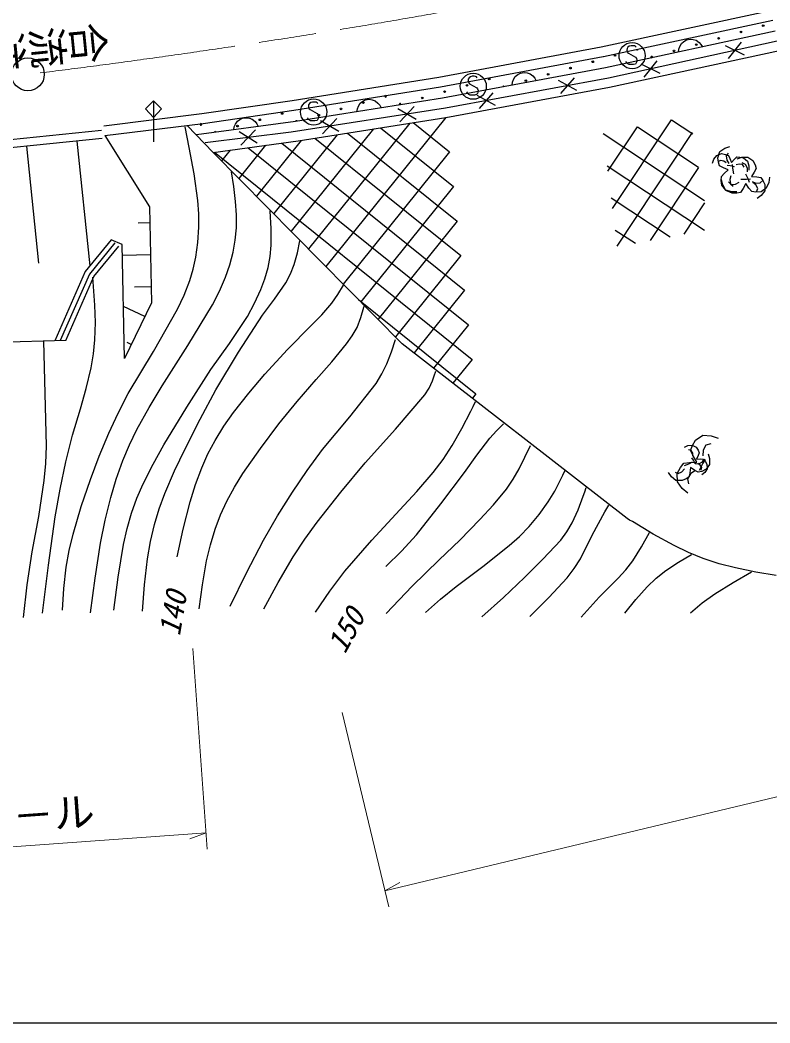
# Model space of a CAD drawing. Units: millimetres, scale not verified. Extents: x 40000 to 680000, y 20000 to 380000.
# Drawn here: x 371831 to 417575, y 205000 to 266198 of the extents above; entities that cross this region are included whole.
import ezdxf
from ezdxf.enums import TextEntityAlignment as Align

# ---------------------------------------------------------------- set-up
doc = ezdxf.new("R2010")
doc.units = ezdxf.units.MM
doc.header["$LTSCALE"] = 1000
doc.linetypes.add('CHAIN', pattern=[18.5, 12, -1.5, 3.5, -1.5])
for name, color, linetype, lineweight in [('M-BGD', 7, 'Continuous', 25), ('M-BMK', 2, 'CHAIN', 13), ('M-BMK-SRVR', 3, 'Continuous', 25), ('M-STR-HTXT', 7, 'Continuous', 13), ('M-STR-STRC', 7, 'Continuous', 25), ('M-TTL-BAND', 7, 'Continuous', 25)]:
    doc.layers.add(name, color=color, linetype=linetype, lineweight=lineweight)
doc.styles.add('@ＭＳ ゴシック', font='')
doc.styles.add('ＭＳ ゴシック', font='')
doc.styles.get('@ＭＳ ゴシック').set_extended_font_data('@MS Gothic')
doc.styles.get('ＭＳ ゴシック').set_extended_font_data('MS Gothic')

msp = doc.modelspace()

# ---------------------------------------------------------------- linework, layer by layer
at = {"layer": 'M-BGD'}
for p, q in [((407289, 264558), (417610, 266783)), ((407416, 263971), (417742, 266198)), ((417896, 265515), (407553, 263285)), ((412479, 264988), (412706, 265037)), ((412706, 265037), (412890, 265022)), ((412890, 265022), (413070, 264969)), ((397383, 262722), (407289, 264558)), ((418018, 264914), (407722, 262654)), ((408856, 264457), (408852, 264365)), ((408908, 264545), (408856, 264457)), ((408996, 264605), (408908, 264545)), ((409100, 264633), (408996, 264605)), ((409224, 264633), (409100, 264633)), ((409308, 264617), (409224, 264633)), ((409368, 264589), (409308, 264617)), ((409412, 264541), (409368, 264589)), ((411992, 264242), (412014, 264423)), ((412014, 264423), (412071, 264585)), ((412071, 264585), (412176, 264776)), ((412176, 264776), (412318, 264899)), ((412318, 264899), (412479, 264988)), ((413070, 264969), (413248, 264839)), ((413248, 264839), (413367, 264715)), ((413367, 264715), (413458, 264558)), ((416019, 264063), (414870, 264635)), ((415042, 263848), (415846, 264849)), ((397484, 262131), (407399, 263968)), ((407789, 262108), (418161, 264345)), ((408852, 264365), (408856, 264305)), ((408856, 264305), (408888, 264225)), ((408888, 264225), (408944, 264181)), ((408944, 264181), (409380, 263929)), ((409380, 263929), (409428, 263857)), ((409428, 263857), (409460, 263757)), ((407553, 263285), (397603, 261441)), ((408840, 263585), (408784, 263677)), ((408904, 263525), (408840, 263585)), ((408980, 263489), (408904, 263525)), ((409060, 263477), (408980, 263489)), ((409244, 263477), (409060, 263477)), ((409368, 263513), (409244, 263477)), ((409424, 263585), (409368, 263513)), ((409452, 263661), (409424, 263585)), ((409460, 263757), (409452, 263661)), ((410871, 262933), (409722, 263505)), ((409894, 262718), (410698, 263719)), ((388437, 261297), (397383, 262722)), ((407722, 262654), (397793, 260822)), ((399167, 262592), (399163, 262500)), ((399219, 262680), (399167, 262592)), ((399307, 262740), (399219, 262680)), ((399411, 262768), (399307, 262740)), ((399535, 262768), (399411, 262768)), ((399619, 262752), (399535, 262768)), ((399679, 262724), (399619, 262752)), ((399723, 262676), (399679, 262724)), ((401868, 262407), (401930, 262567)), ((401930, 262567), (402040, 262755)), ((402040, 262755), (402186, 262874)), ((402186, 262874), (402350, 262957)), ((402350, 262957), (402579, 263000)), ((402579, 263000), (402761, 262980)), ((402761, 262980), (402940, 262922)), ((402940, 262922), (403114, 262786)), ((403114, 262786), (403229, 262659)), ((403229, 262659), (403316, 262499)), ((404821, 261709), (405659, 262682)), ((388527, 260704), (397484, 262131)), ((397807, 260258), (407789, 262108)), ((399163, 262500), (399167, 262440)), ((399167, 262440), (399199, 262360)), ((399199, 262360), (399255, 262316)), ((399255, 262316), (399691, 262064)), ((399691, 262064), (399739, 261992)), ((399739, 261992), (399771, 261892)), ((401841, 262226), (401868, 262407)), ((405805, 261891), (404675, 262501)), ((397603, 261441), (388629, 260011)), ((392737, 261247), (392903, 261326)), ((392903, 261326), (393133, 261363)), ((393133, 261363), (393315, 261339)), ((393315, 261339), (393492, 261276)), ((399151, 261720), (399095, 261812)), ((399215, 261660), (399151, 261720)), ((399291, 261624), (399215, 261660)), ((399371, 261612), (399291, 261624)), ((399555, 261612), (399371, 261612)), ((399679, 261648), (399555, 261612)), ((399735, 261720), (399679, 261648)), ((400840, 260975), (399711, 261585)), ((399763, 261796), (399735, 261720)), ((399771, 261892), (399763, 261796)), ((399857, 260793), (400694, 261766)), ((379974, 261260), (379492, 260773)), ((379492, 260773), (379974, 260260)), ((380455, 260773), (379974, 261260)), ((379974, 261260), (379974, 258760)), ((379974, 260260), (380455, 260773)), ((382918, 260490), (388437, 261297)), ((397793, 260822), (388365, 259354)), ((389434, 261021), (389430, 260929)), ((389430, 260929), (389434, 260869)), ((389486, 261109), (389434, 261021)), ((389434, 260869), (389466, 260789)), ((389466, 260789), (389522, 260745)), ((389574, 261169), (389486, 261109)), ((389522, 260745), (389958, 260493)), ((389678, 261197), (389574, 261169)), ((389802, 261197), (389678, 261197)), ((389886, 261181), (389802, 261197)), ((389946, 261153), (389886, 261181)), ((389990, 261105), (389946, 261153)), ((392376, 260608), (392408, 260788)), ((392408, 260788), (392474, 260946)), ((392474, 260946), (392588, 261132)), ((392588, 261132), (392737, 261247)), ((393492, 261276), (393662, 261136)), ((393662, 261136), (393774, 261005)), ((393774, 261005), (393857, 260844)), ((395992, 260134), (394880, 260776)), ((395004, 259980), (395868, 260929)), ((376937, 259743), (382918, 260490)), ((376937, 259743), (382918, 260490)), ((382999, 259896), (388527, 260704)), ((385089, 260021), (385241, 260132)), ((385241, 260132), (385408, 260208)), ((385408, 260208), (385639, 260239)), ((385639, 260239), (385821, 260211)), ((385821, 260211), (385996, 260143)), ((385996, 260143), (386163, 260000)), ((388804, 258824), (397807, 260258)), ((389418, 260149), (389362, 260241)), ((389482, 260089), (389418, 260149)), ((390002, 260149), (389946, 260077)), ((389958, 260493), (390006, 260421)), ((390030, 260225), (390002, 260149)), ((390006, 260421), (390038, 260321)), ((390038, 260321), (390030, 260225)), ((390290, 259247), (391154, 260196)), ((397807, 260258), (390488, 251161)), ((407980, 254693), (411566, 260115)), ((411566, 260115), (412868, 259254)), ((377011, 259147), (382999, 259896)), ((382021, 259058), (381899, 259685)), ((383614, 258123), (382029, 259774)), ((388629, 260011), (382586, 259195)), ((384864, 259502), (384901, 259681)), ((384901, 259681), (384970, 259838)), ((384970, 259838), (385089, 260021)), ((385299, 258572), (386193, 259493)), ((386163, 260000), (386272, 259867)), ((386272, 259867), (386351, 259703)), ((393391, 259555), (388366, 253310)), ((395599, 259906), (389427, 252235)), ((389558, 260053), (389482, 260089)), ((389638, 260041), (389558, 260053)), ((389822, 260041), (389638, 260041)), ((389946, 260077), (389822, 260041)), ((391278, 259400), (390166, 260042)), ((393812, 259622), (398264, 256040)), ((395810, 259940), (398036, 258149)), ((407695, 256980), (409488, 259691)), ((409488, 259691), (413227, 257218)), ((364489, 258209), (376791, 259473)), ((376842, 258976), (364534, 257711)), ((377011, 259147), (379729, 254803)), ((382142, 258430), (382021, 259058)), ((388365, 259354), (383127, 258711)), ((386291, 258694), (385200, 259371)), ((391183, 259203), (387306, 254384)), ((389817, 258985), (398721, 251822)), ((391815, 259304), (398492, 253931)), ((407409, 259268), (413586, 255182)), ((408265, 252405), (412853, 259340)), ((372226, 258502), (372959, 251370)), ((375303, 258818), (376086, 251200)), ((382442, 256808), (382142, 258430)), ((383614, 258123), (388804, 258824)), ((384651, 258263), (384123, 257607)), ((386811, 258555), (385184, 256533)), ((385746, 258411), (399178, 247604)), ((388974, 258851), (386245, 255458)), ((387795, 258688), (398949, 249713)), ((414514, 258178), (414829, 258390)), ((414829, 258390), (415134, 258487)), ((395143, 246446), (383614, 258123)), ((383697, 258134), (399406, 245495)), ((398036, 258149), (391549, 250086)), ((414074, 257465), (414161, 257706)), ((414161, 257706), (414343, 257940)), ((414343, 257940), (414627, 258046)), ((414388, 257796), (414514, 258178)), ((414431, 257518), (414388, 257796)), ((414627, 258046), (414864, 258000)), ((414864, 258000), (415044, 257925)), ((415033, 258080), (414897, 257903)), ((414897, 257903), (414936, 257653)), ((414936, 257653), (415074, 257447)), ((415044, 257925), (415135, 257742)), ((415135, 257742), (415226, 257501)), ((415226, 257501), (415401, 257696)), ((415401, 257696), (415560, 257843)), ((415560, 257843), (415741, 257831)), ((415576, 257734), (415869, 257829)), ((415741, 257831), (415962, 257789)), ((415869, 257829), (416226, 257826)), ((415962, 257789), (416216, 257591)), ((416226, 257826), (416535, 257633)), ((407654, 257307), (413592, 253379)), ((410291, 252749), (413231, 257193)), ((414558, 257630), (414398, 257540)), ((414493, 257300), (414431, 257518)), ((414733, 257174), (414493, 257300)), ((414762, 257590), (414558, 257630)), ((415036, 257050), (414733, 257174)), ((414912, 257476), (414762, 257590)), ((414791, 256842), (415036, 257050)), ((415147, 257299), (414963, 257328)), ((415263, 257277), (415147, 257299)), ((415409, 257237), (415263, 257277)), ((415270, 257378), (415285, 257188)), ((415285, 257188), (415308, 257043)), ((415308, 257043), (415350, 256815)), ((415707, 257414), (415514, 257366)), ((415905, 257376), (415707, 257414)), ((416087, 257393), (415884, 257481)), ((416002, 257226), (415905, 257376)), ((416199, 257169), (416087, 257393)), ((416200, 256942), (416199, 257169)), ((416216, 257591), (416291, 257296)), ((416291, 257296), (416281, 257040)), ((416535, 257633), (416665, 257372)), ((416726, 257146), (416617, 256925)), ((416665, 257372), (416726, 257146)), ((382681, 255188), (382442, 256808)), ((384866, 256033), (384720, 256936)), ((414602, 256415), (414614, 256658)), ((414614, 256658), (414791, 256842)), ((414697, 256146), (414629, 256472)), ((415198, 256692), (415127, 256468)), ((415127, 256468), (415166, 256211)), ((415791, 256493), (415989, 256489)), ((415989, 256489), (416142, 256496)), ((416203, 256588), (416097, 256785)), ((416142, 256496), (416383, 256515)), ((416267, 256461), (416203, 256588)), ((416336, 256292), (416267, 256461)), ((416617, 256925), (416454, 256661)), ((416454, 256661), (416769, 256637)), ((416769, 256637), (417026, 256592)), ((416988, 256260), (417163, 256423)), ((417026, 256592), (417147, 256411)), ((417548, 256617), (417513, 256287)), ((384981, 255124), (384866, 256033)), ((398264, 256040), (392610, 249012)), ((414648, 256116), (414602, 256415)), ((414892, 255827), (414648, 256116)), ((414882, 255797), (414697, 256146)), ((415244, 255711), (414892, 255827)), ((415039, 256324), (415208, 256164)), ((415166, 256211), (415339, 256060)), ((415208, 256164), (415471, 256177)), ((415471, 256177), (415699, 256299)), ((415945, 255916), (415788, 255681)), ((416105, 256216), (415945, 255916)), ((416294, 255941), (416105, 256216)), ((416465, 255737), (416294, 255941)), ((416494, 256345), (416718, 256247)), ((416724, 256138), (416536, 256286)), ((416718, 256247), (416988, 256260)), ((416833, 255920), (416724, 256138)), ((416761, 255718), (416833, 255920)), ((417355, 255935), (417030, 255714)), ((417147, 256411), (417268, 256169)), ((417268, 256169), (417266, 255782)), ((417513, 256287), (417355, 255935)), ((407898, 255347), (411482, 252976)), ((415264, 255626), (414882, 255797)), ((415564, 255711), (415244, 255711)), ((415556, 255640), (415264, 255626)), ((415788, 255681), (415556, 255640)), ((416716, 255698), (416465, 255737)), ((417030, 255714), (416716, 255698)), ((417039, 255494), (416788, 255315)), ((417266, 255782), (417039, 255494)), ((379729, 254803), (379855, 248951)), ((382741, 254373), (382681, 255188)), ((385036, 254315), (384981, 255124)), ((412350, 253142), (413609, 255047)), ((382740, 253558), (382741, 254373)), ((385029, 253516), (385036, 254315)), ((387083, 254546), (387083, 254556)), ((387084, 254536), (387083, 254546)), ((387144, 253488), (387084, 254536)), ((379750, 253828), (379039, 253813)), ((382673, 252633), (382740, 253558)), ((384958, 252771), (385029, 253516)), ((387143, 252452), (387144, 253488)), ((398492, 253931), (393670, 247938)), ((408143, 253387), (409373, 252574)), ((377382, 252786), (375807, 250858)), ((378068, 252499), (377382, 252786)), ((384829, 252044), (384958, 252771)), ((377614, 252596), (376065, 250700)), ((376323, 250541), (377847, 252407)), ((378203, 245542), (378068, 252499)), ((382548, 251724), (382673, 252633)), ((387081, 251768), (387143, 252452)), ((388745, 251993), (388891, 252736)), ((379792, 251877), (378081, 251840)), ((382392, 251004), (382548, 251724)), ((384628, 251270), (384829, 252044)), ((386959, 251092), (387081, 251768)), ((388549, 251273), (388745, 251993)), ((398721, 251822), (394731, 246863)), ((382179, 250298), (382392, 251004)), ((384369, 250514), (384628, 251270)), ((386771, 250411), (386959, 251092)), ((388325, 250707), (388549, 251273)), ((375807, 250858), (373950, 246632)), ((376065, 250700), (374282, 246643)), ((374614, 246653), (376323, 250541)), ((376335, 249653), (376268, 250507)), ((383996, 249653), (384369, 250514)), ((386524, 249747), (386771, 250411)), ((388050, 250173), (388325, 250707)), ((379834, 249927), (378805, 249904)), ((381838, 249414), (382179, 250298)), ((386139, 248914), (386524, 249747)), ((387354, 249165), (388050, 250173)), ((391220, 249448), (391557, 250012)), ((398949, 249713), (395868, 245883)), ((376389, 248800), (376335, 249653)), ((381441, 248551), (381838, 249414)), ((383573, 248826), (383996, 249653)), ((386614, 248199), (387354, 249165)), ((390857, 248915), (391220, 249448)), ((392484, 249140), (399635, 243386)), ((376423, 247740), (376389, 248800)), ((379442, 248099), (378141, 248729)), ((379855, 248951), (378203, 245542)), ((379962, 245968), (381441, 248551)), ((382066, 246334), (383573, 248826)), ((385701, 248109), (386139, 248914)), ((390241, 248211), (390857, 248915)), ((392616, 248040), (392794, 248676)), ((392794, 248676), (392799, 248695)), ((392799, 248695), (392807, 248724)), ((384604, 246469), (385701, 248109)), ((385161, 245925), (386614, 248199)), ((389577, 247546), (390241, 248211)), ((392387, 247439), (392616, 248040)), ((376396, 246687), (376423, 247740)), ((388143, 246089), (389577, 247546)), ((392094, 246923), (392387, 247439)), ((399178, 247604), (397052, 244962)), ((374614, 246653), (362728, 246263)), ((376313, 245831), (376396, 246687)), ((391754, 246444), (392094, 246923)), ((394495, 245960), (394743, 246712)), ((373372, 243406), (373288, 246597)), ((378616, 246394), (378356, 246520)), ((380505, 243871), (382066, 246334)), ((383463, 244869), (384604, 246469)), ((386759, 244599), (388143, 246089)), ((390849, 245336), (391754, 246444)), ((408856, 235790), (395143, 246446)), ((376170, 244980), (376313, 245831)), ((378434, 243417), (379962, 245968)), ((383767, 243631), (385161, 245925)), ((394211, 245224), (394495, 245960)), ((399406, 245495), (398237, 244042)), ((375872, 243718), (376170, 244980)), ((382005, 242586), (383463, 244869)), ((389899, 244268), (390849, 245336)), ((393908, 244608), (394211, 245224)), ((385780, 243440), (386759, 244599)), ((388729, 242929), (389899, 244268)), ((393555, 244028), (393908, 244608)), ((396780, 243741), (396990, 244189)), ((396990, 244189), (397098, 244479)), ((397098, 244479), (397202, 244781)), ((375516, 242473), (375872, 243718)), ((379703, 242555), (380505, 243871)), ((382812, 241848), (383767, 243631)), ((391938, 241995), (393555, 244028)), ((396517, 243321), (396780, 243741)), ((373436, 240211), (373372, 243406)), ((377806, 242216), (378434, 243417)), ((384845, 242241), (385780, 243440)), ((394724, 241232), (396517, 243321)), ((399635, 243386), (399422, 243121)), ((375039, 240861), (375516, 242473)), ((378958, 241218), (379703, 242555)), ((380598, 240272), (382005, 242586)), ((387607, 241553), (388729, 242929)), ((399329, 242331), (399473, 242626)), ((399473, 242626), (399620, 242931)), ((377237, 240996), (377806, 242216)), ((381909, 240034), (382812, 241848)), ((384259, 241407), (384845, 242241)), ((390273, 239999), (391938, 241995)), ((398786, 241267), (399329, 242331)), ((378498, 240275), (378958, 241218)), ((383724, 240542), (384259, 241407)), ((386491, 240055), (387607, 241553)), ((392886, 239183), (394724, 241232)), ((398189, 240227), (398786, 241267)), ((400490, 240681), (400893, 241123)), ((400893, 241123), (401314, 241563)), ((374624, 239249), (375039, 240861)), ((376650, 239595), (377237, 240996)), ((383293, 239721), (383724, 240542)), ((399688, 239653), (400490, 240681)), ((412846, 240227), (413031, 240562)), ((413031, 240562), (413484, 240869)), ((413484, 240869), (414000, 240835)), ((414000, 240835), (414409, 240686)), ((373403, 239144), (373436, 240211)), ((378097, 239316), (378498, 240275)), ((379943, 239104), (380598, 240272)), ((381253, 238683), (381909, 240034)), ((385423, 238521), (386491, 240055)), ((389339, 238714), (390273, 239999)), ((397631, 239385), (398189, 240227)), ((402630, 239524), (402967, 240235)), ((412360, 240144), (412571, 240234)), ((412571, 240234), (412836, 240258)), ((412764, 239927), (412607, 239978)), ((412731, 239941), (412846, 240227)), ((412885, 239605), (412731, 239941)), ((412863, 239769), (412764, 239927)), ((412836, 240258), (413079, 240136)), ((413079, 240136), (413194, 239953)), ((413194, 239953), (413255, 239789)), ((413502, 239953), (413480, 239615)), ((413668, 240254), (413502, 239953)), ((413962, 240332), (413668, 240254)), ((376120, 238172), (376650, 239595)), ((377702, 238192), (378097, 239316)), ((382916, 238872), (383293, 239721)), ((397029, 238586), (397631, 239385)), ((398933, 238586), (399688, 239653)), ((402277, 238816), (402630, 239524)), ((412906, 239339), (412814, 239477)), ((412879, 239601), (412863, 239769)), ((413109, 239220), (412885, 239605)), ((412963, 239249), (412906, 239339)), ((413190, 239617), (413087, 239411)), ((413087, 239411), (413322, 239415)), ((413255, 239789), (413190, 239617)), ((413322, 239415), (413516, 239400)), ((413459, 239231), (413551, 239429)), ((413633, 239378), (413491, 239161)), ((413516, 239400), (413619, 239274)), ((413809, 239728), (413895, 239436)), ((413895, 239436), (413884, 239083)), ((373310, 238091), (373403, 239144)), ((374271, 237568), (374624, 239249)), ((379339, 237906), (379943, 239104)), ((380658, 237318), (381253, 238683)), ((382536, 237850), (382916, 238872)), ((388454, 237394), (389339, 238714)), ((391400, 237391), (392886, 239183)), ((401917, 238181), (402277, 238816)), ((404941, 238434), (405079, 238733)), ((411913, 238537), (412111, 238897)), ((412111, 238897), (412327, 239149)), ((412204, 238631), (412355, 238813)), ((412327, 239149), (412671, 239199)), ((412365, 239010), (412534, 239075)), ((412534, 239075), (412661, 239135)), ((412661, 239135), (412858, 239235)), ((412671, 239199), (413109, 239220)), ((412728, 238885), (412697, 238575)), ((412985, 238699), (412721, 238517)), ((412984, 238718), (412728, 238885)), ((413026, 239129), (412963, 239249)), ((413200, 238605), (412984, 238718)), ((413011, 239130), (413236, 239125)), ((413324, 239042), (413175, 239138)), ((413236, 239125), (413459, 239231)), ((413394, 238986), (413250, 238705)), ((413421, 238888), (413324, 239042)), ((413381, 238733), (413421, 238888)), ((413491, 239161), (413394, 238986)), ((413685, 238783), (413425, 238660)), ((413751, 238816), (413603, 238587)), ((413619, 239274), (413726, 239103)), ((413884, 239083), (413685, 238783)), ((413726, 239103), (413751, 238816)), ((372970, 235908), (373310, 238091)), ((375565, 236511), (376120, 238172)), ((377367, 237059), (377702, 238192)), ((384905, 237693), (385423, 238521)), ((396033, 237429), (397029, 238586)), ((397500, 236668), (398933, 238586)), ((401507, 237581), (401917, 238181)), ((404455, 237451), (404806, 238144)), ((404806, 238144), (404941, 238434)), ((411560, 238335), (411389, 238587)), ((411839, 238104), (411560, 238335)), ((411788, 238605), (411986, 238528)), ((412222, 238092), (411839, 238104)), ((411935, 238022), (411913, 238537)), ((411986, 238528), (412204, 238631)), ((412464, 238206), (412222, 238092)), ((412646, 238322), (412464, 238206)), ((412721, 238517), (412550, 238207)), ((412550, 238207), (412610, 237901)), ((412697, 238575), (412646, 238322)), ((413425, 238660), (413200, 238605)), ((413603, 238587), (413430, 238437)), ((373977, 235876), (374271, 237568)), ((378952, 237015), (379339, 237906)), ((382212, 236809), (382536, 237850)), ((384439, 236834), (384905, 237693)), ((400708, 236624), (401507, 237581)), ((404055, 236795), (404455, 237451)), ((406276, 237402), (406368, 237665)), ((412217, 237604), (411935, 238022)), ((412561, 237338), (412217, 237604)), ((377025, 235672), (377367, 237059)), ((378624, 236114), (378952, 237015)), ((380313, 236371), (380658, 237318)), ((387544, 235936), (388454, 237394)), ((389961, 235561), (391400, 237391)), ((394993, 236313), (396033, 237429)), ((405874, 236318), (406183, 237139)), ((406183, 237139), (406276, 237402)), ((375067, 234832), (375565, 236511)), ((380029, 235413), (380313, 236371)), ((381788, 235134), (382212, 236809)), ((384059, 235996), (384439, 236834)), ((393292, 234454), (394993, 236313)), ((396020, 234787), (397500, 236668)), ((399869, 235713), (400708, 236624)), ((403496, 236026), (404055, 236795)), ((405508, 235519), (405874, 236318)), ((407506, 236199), (407627, 236394)), ((407627, 236394), (407754, 236597)), ((372571, 233746), (372970, 235908)), ((373560, 232939), (373977, 235876)), ((376742, 234272), (377025, 235672)), ((378356, 235163), (378624, 236114)), ((383735, 235133), (384059, 235996)), ((386691, 234457), (387544, 235936)), ((398653, 234462), (399869, 235713)), ((402891, 235298), (403496, 236026)), ((406731, 234774), (407506, 236199)), ((409018, 235690), (408856, 235790)), ((409181, 235590), (409018, 235690)), ((378149, 234205), (378356, 235163)), ((379785, 234371), (380029, 235413)), ((381423, 233446), (381788, 235134)), ((383442, 234174), (383735, 235133)), ((389198, 234513), (389961, 235561)), ((402302, 234691), (402891, 235298)), ((405184, 234970), (405508, 235519)), ((410444, 234828), (409181, 235590)), ((374821, 233824), (375067, 234832)), ((385643, 232457), (386691, 234457)), ((388489, 233439), (389198, 234513)), ((391646, 232569), (393292, 234454)), ((395105, 233797), (396020, 234787)), ((397399, 233258), (398653, 234462)), ((401668, 234127), (402302, 234691)), ((403731, 233296), (404810, 234455)), ((404810, 234455), (405184, 234970)), ((406010, 233318), (406731, 234774)), ((409747, 234050), (410235, 234923)), ((411723, 234126), (410444, 234828)), ((374635, 232805), (374821, 233824)), ((376402, 232151), (376742, 234272)), ((377824, 232200), (378149, 234205)), ((379602, 233328), (379785, 234371)), ((383210, 233209), (383442, 234174)), ((394152, 232855), (395105, 233797)), ((400064, 232855), (401668, 234127)), ((409216, 233207), (409747, 234050)), ((412598, 233710), (411723, 234126)), ((372273, 231743), (372571, 233746)), ((379416, 231731), (379602, 233328)), ((382953, 231742), (383210, 233209)), ((387571, 231871), (388489, 233439)), ((395752, 231643), (397399, 233258)), ((402612, 232182), (403731, 233296)), ((405628, 232723), (406010, 233318)), ((408783, 232651), (409216, 233207)), ((411993, 233125), (412788, 233589)), ((413495, 233351), (412598, 233710)), ((414482, 233026), (413495, 233351)), ((373204, 230000), (373560, 232939)), ((374494, 231505), (374635, 232805)), ((390722, 231339), (391646, 232569)), ((398426, 231632), (400064, 232855)), ((405202, 232170), (405628, 232723)), ((408308, 232140), (408783, 232651)), ((410635, 232135), (411225, 232608)), ((411225, 232608), (411993, 233125)), ((415477, 232763), (414482, 233026)), ((416708, 232508), (415477, 232763)), ((376123, 230030), (376402, 232151)), ((377561, 230198), (377824, 232200)), ((384648, 230428), (385643, 232457)), ((401326, 230957), (402612, 232182)), ((404084, 230970), (405202, 232170)), ((407161, 230972), (408308, 232140)), ((410092, 231622), (410635, 232135)), ((415322, 231873), (416445, 232537)), ((417949, 232312), (416708, 232508)), ((372035, 229741), (372273, 231743)), ((374414, 230195), (374494, 231505)), ((379291, 230128), (379416, 231731)), ((382755, 230265), (382953, 231742)), ((386703, 230269), (387571, 231871)), ((389845, 230071), (390722, 231339)), ((394155, 229995), (395752, 231643)), ((397473, 230864), (398426, 231632)), ((409387, 230834), (410092, 231622)), ((414213, 231182), (415322, 231873)), ((396557, 230049), (397473, 230864)), ((400008, 229785), (401326, 230957)), ((402925, 229812), (404084, 230970)), ((406060, 229767), (407161, 230972)), ((408733, 230012), (409387, 230834)), ((413446, 230629), (414213, 231182)), ((412725, 230034), (413446, 230629))]:
    msp.add_line(p, q, dxfattribs=at)
for centre, radius in [((417166, 265857), 49.8), ((414445, 265087), 49.8), ((415805, 265472), 49.8), ((409164, 264025), 796), ((413084, 264702), 49.8), ((408128, 264036), 49.8), ((411723, 264317), 49.8), ((405407, 263266), 49.8), ((406768, 263651), 49.8), ((399475, 262160), 796), ((400451, 262599), 49.8), ((402685, 262496), 49.8), ((404046, 262881), 49.8), ((399090, 262214), 49.8), ((389742, 260589), 796), ((396369, 261445), 49.8), ((397730, 261829), 49.8), ((391413, 260778), 49.8), ((392774, 261163), 49.8), ((386458, 260111), 49.8), ((387819, 260496), 49.8), ((390053, 260393), 49.8), ((385097, 259726), 49.8)]:
    msp.add_circle(centre, radius, dxfattribs=at)
for centre, start, end in [((409489, 264421), 194.78271, 9.5517), ((410362, 263933), 316.31042, 248.02374), ((409001, 263548), 88.01541, 116.31882), ((401324, 262111), 32.6723, 168.32721), ((394135, 261548), 111.17383, 86.92911), ((395008, 261060), 328.96042, 229.14262), ((382864, 259830), 108.34222, 85.90634), ((388692, 260008), 23.84918, 174.25388), ((383736, 259342), 17.40326, 177.98645)]:
    msp.add_arc(centre, 49.8, start, end, dxfattribs=at)
at = {"layer": 'M-BMK'}
msp.add_arc((313577, 738436), 479172, 277.13019, 288.93414, dxfattribs=at)
at = {"layer": 'M-BMK-SRVR'}
msp.add_circle((372309, 262885), 1000, dxfattribs=at)
at = {"layer": 'M-STR-HTXT'}
for p, q in [((394090, 213057), (480881, 233899)), ((383244, 215596), (382375, 227859)), ((391474, 223951), (394323, 212085)), ((354032, 214527), (383174, 216594)), ((383174, 216594), (382197, 216236)), ((394090, 213057), (394995, 213570))]:
    msp.add_line(p, q, dxfattribs=at)
at = {"layer": 'M-TTL-BAND'}
msp.add_line((40000, 205000), (579000, 205000), dxfattribs=at)

# ---------------------------------------------------------------- texts
at = {"layer": 'M-BGD', "style": 'ＭＳ ゴシック', "oblique": 15}
for s, rotation, p in [('140', 80.3, (381965, 228498)), ('150', 61.3, (391991, 227269))]:
    msp.add_text(s, height=1320, rotation=rotation, dxfattribs=at).set_placement(p, align=Align.BOTTOM_LEFT)
at = {"layer": 'M-STR-HTXT', "style": 'ＭＳ ゴシック'}
msp.add_text('ガ－ドレ－ル', height=1833, rotation=4.1, dxfattribs=at).set_placement((361517, 215406), align=Align.BOTTOM_LEFT)
at = {"layer": 'M-STR-STRC', "style": '@ＭＳ ゴシック'}
msp.add_text('合流注意', height=1833, rotation=185.7, dxfattribs=at).set_placement((377113, 266405), align=Align.BOTTOM_LEFT)

doc.saveas('drawing.dxf')
